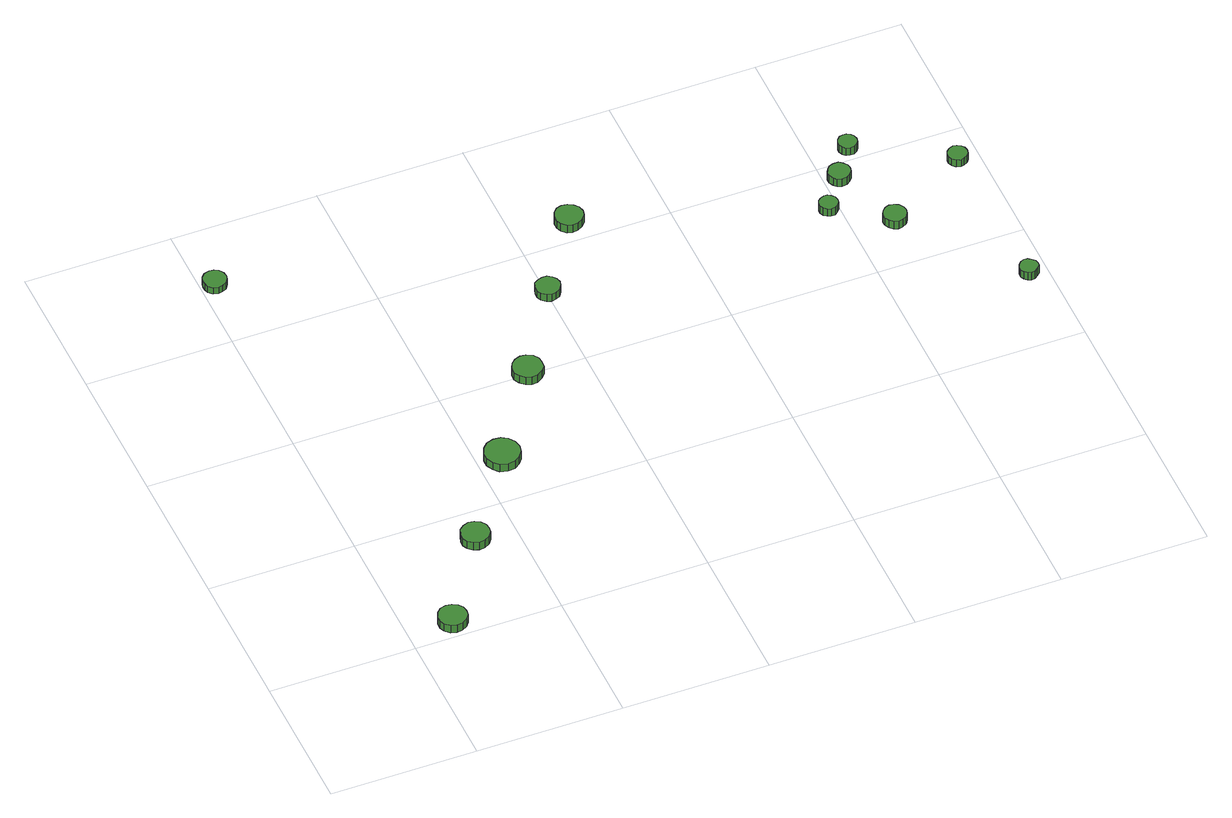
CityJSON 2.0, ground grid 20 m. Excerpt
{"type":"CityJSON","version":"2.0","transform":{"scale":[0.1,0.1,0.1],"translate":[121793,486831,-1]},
"CityObjects":{
"tree1":{"type":"SolitaryVegetationObject","attributes":{"function":"something"},"geometry":[{"type":"MultiSurface","lod":"1","boundaries":[[[0,1,2,3,4,5,6,7,8,9,10,11,12,13,14]],[[15,16,17,18,19,20,21,22,23,24,25,26,27,28,29]],[[0,29,28,1]],[[1,28,27,2]],[[2,27,26,3]],[[3,26,25,4]],[[4,25,24,5]],[[5,24,23,6]],[[6,23,22,7]],[[7,22,21,8]],[[8,21,20,9]],[[9,20,19,10]],[[10,19,18,11]],[[11,18,17,12]],[[12,17,16,13]],[[13,16,15,14]],[[14,15,29,0]]]}]},
"tree2":{"type":"SolitaryVegetationObject","attributes":{"function":"something"},"geometry":[{"type":"MultiSurface","lod":"1","boundaries":[[[30,31,32,33,34,35,36,37,38,39,40,41,42,43,44]],[[45,46,47,48,49,50,51,52,53,54,55,56,57,58,59]],[[30,59,58,31]],[[31,58,57,32]],[[32,57,56,33]],[[33,56,55,34]],[[34,55,54,35]],[[35,54,53,36]],[[36,53,52,37]],[[37,52,51,38]],[[38,51,50,39]],[[39,50,49,40]],[[40,49,48,41]],[[41,48,47,42]],[[42,47,46,43]],[[43,46,45,44]],[[44,45,59,30]]]}]},
"tree3":{"type":"SolitaryVegetationObject","attributes":{"function":"something"},"geometry":[{"type":"MultiSurface","lod":"1","boundaries":[[[60,61,62,63,64,65,66,67,68,69,70,71,72,73,74]],[[75,76,77,78,79,80,81,82,83,84,85,86,87,88,89]],[[60,89,88,61]],[[61,88,87,62]],[[62,87,86,63]],[[63,86,85,64]],[[64,85,84,65]],[[65,84,83,66]],[[66,83,82,67]],[[67,82,81,68]],[[68,81,80,69]],[[69,80,79,70]],[[70,79,78,71]],[[71,78,77,72]],[[72,77,76,73]],[[73,76,75,74]],[[74,75,89,60]]]}]},
"tree4":{"type":"SolitaryVegetationObject","attributes":{"function":"something"},"geometry":[{"type":"MultiSurface","lod":"1","boundaries":[[[90,91,92,93,94,95,96,97,98,99,100,101,102,103,104]],[[105,106,107,108,109,110,111,112,113,114,115,116,117,118,119]],[[90,119,118,91]],[[91,118,117,92]],[[92,117,116,93]],[[93,116,115,94]],[[94,115,114,95]],[[95,114,113,96]],[[96,113,112,97]],[[97,112,111,98]],[[98,111,110,99]],[[99,110,109,100]],[[100,109,108,101]],[[101,108,107,102]],[[102,107,106,103]],[[103,106,105,104]],[[104,105,119,90]]]}]},
"tree5":{"type":"SolitaryVegetationObject","attributes":{"function":"something"},"geometry":[{"type":"MultiSurface","lod":"1","boundaries":[[[120,121,122,123,124,125,126,127,128,129,130,131,132,133,134]],[[135,136,137,138,139,140,141,142,143,144,145,146,147,148,149]],[[120,149,148,121]],[[121,148,147,122]],[[122,147,146,123]],[[123,146,145,124]],[[124,145,144,125]],[[125,144,143,126]],[[126,143,142,127]],[[127,142,141,128]],[[128,141,140,129]],[[129,140,139,130]],[[130,139,138,131]],[[131,138,137,132]],[[132,137,136,133]],[[133,136,135,134]],[[134,135,149,120]]]}]},
"tree6":{"type":"SolitaryVegetationObject","attributes":{"function":"something"},"geometry":[{"type":"MultiSurface","lod":"1","boundaries":[[[150,151,152,153,154,155,156,157,158,159,160,161,162,163,164]],[[165,166,167,168,169,170,171,172,173,174,175,176,177,178,179]],[[150,179,178,151]],[[151,178,177,152]],[[152,177,176,153]],[[153,176,175,154]],[[154,175,174,155]],[[155,174,173,156]],[[156,173,172,157]],[[157,172,171,158]],[[158,171,170,159]],[[159,170,169,160]],[[160,169,168,161]],[[161,168,167,162]],[[162,167,166,163]],[[163,166,165,164]],[[164,165,179,150]]]}]},
"tree7":{"type":"SolitaryVegetationObject","attributes":{"function":"something"},"geometry":[{"type":"MultiSurface","lod":"1","boundaries":[[[180,181,182,183,184,185,186,187,188,189,190,191,192,193,194]],[[195,196,197,198,199,200,201,202,203,204,205,206,207,208,209]],[[180,209,208,181]],[[181,208,207,182]],[[182,207,206,183]],[[183,206,205,184]],[[184,205,204,185]],[[185,204,203,186]],[[186,203,202,187]],[[187,202,201,188]],[[188,201,200,189]],[[189,200,199,190]],[[190,199,198,191]],[[191,198,197,192]],[[192,197,196,193]],[[193,196,195,194]],[[194,195,209,180]]]}]},
"tree8":{"type":"SolitaryVegetationObject","attributes":{"function":"something"},"geometry":[{"type":"MultiSurface","lod":"1","boundaries":[[[210,211,212,213,214,215,216,217,218,219,220,221,222,223,224]],[[225,226,227,228,229,230,231,232,233,234,235,236,237,238,239]],[[210,239,238,211]],[[211,238,237,212]],[[212,237,236,213]],[[213,236,235,214]],[[214,235,234,215]],[[215,234,233,216]],[[216,233,232,217]],[[217,232,231,218]],[[218,231,230,219]],[[219,230,229,220]],[[220,229,228,221]],[[221,228,227,222]],[[222,227,226,223]],[[223,226,225,224]],[[224,225,239,210]]]}]},
"tree9":{"type":"SolitaryVegetationObject","attributes":{"function":"something"},"geometry":[{"type":"MultiSurface","lod":"1","boundaries":[[[240,241,242,243,244,245,246,247,248,249,250,251,252,253,254]],[[255,256,257,258,259,260,261,262,263,264,265,266,267,268,269]],[[240,269,268,241]],[[241,268,267,242]],[[242,267,266,243]],[[243,266,265,244]],[[244,265,264,245]],[[245,264,263,246]],[[246,263,262,247]],[[247,262,261,248]],[[248,261,260,249]],[[249,260,259,250]],[[250,259,258,251]],[[251,258,257,252]],[[252,257,256,253]],[[253,256,255,254]],[[254,255,269,240]]]}]},
"tree10":{"type":"SolitaryVegetationObject","attributes":{"function":"something"},"geometry":[{"type":"MultiSurface","lod":"1","boundaries":[[[270,271,272,273,274,275,276,277,278,279,280,281,282,283,284]],[[285,286,287,288,289,290,291,292,293,294,295,296,297,298,299]],[[270,299,298,271]],[[271,298,297,272]],[[272,297,296,273]],[[273,296,295,274]],[[274,295,294,275]],[[275,294,293,276]],[[276,293,292,277]],[[277,292,291,278]],[[278,291,290,279]],[[279,290,289,280]],[[280,289,288,281]],[[281,288,287,282]],[[282,287,286,283]],[[283,286,285,284]],[[284,285,299,270]]]}]},
"tree11":{"type":"SolitaryVegetationObject","attributes":{"function":"something"},"geometry":[{"type":"MultiSurface","lod":"1","boundaries":[[[300,301,302,303,304,305,306,307,308,309,310,311,312,313,314]],[[315,316,317,318,319,320,321,322,323,324,325,326,327,328,329]],[[300,329,328,301]],[[301,328,327,302]],[[302,327,326,303]],[[303,326,325,304]],[[304,325,324,305]],[[305,324,323,306]],[[306,323,322,307]],[[307,322,321,308]],[[308,321,320,309]],[[309,320,319,310]],[[310,319,318,311]],[[311,318,317,312]],[[312,317,316,313]],[[313,316,315,314]],[[314,315,329,300]]]}]},
"tree12":{"type":"SolitaryVegetationObject","attributes":{"function":"something"},"geometry":[{"type":"MultiSurface","lod":"1","boundaries":[[[330,331,332,333,334,335,336,337,338,339,340,341,342,343,344]],[[345,346,347,348,349,350,351,352,353,354,355,356,357,358,359]],[[330,359,358,331]],[[331,358,357,332]],[[332,357,356,333]],[[333,356,355,334]],[[334,355,354,335]],[[335,354,353,336]],[[336,353,352,337]],[[337,352,351,338]],[[338,351,350,339]],[[339,350,349,340]],[[340,349,348,341]],[[341,348,347,342]],[[342,347,346,343]],[[343,346,345,344]],[[344,345,359,330]]]}]},
"tree13":{"type":"SolitaryVegetationObject","attributes":{"function":"something"},"geometry":[{"type":"MultiSurface","lod":"1","boundaries":[[[360,361,362,363,364,365,366,367,368,369,370,371,372,373,374]],[[375,376,377,378,379,380,381,382,383,384,385,386,387,388,389]],[[360,389,388,361]],[[361,388,387,362]],[[362,387,386,363]],[[363,386,385,364]],[[364,385,384,365]],[[365,384,383,366]],[[366,383,382,367]],[[367,382,381,368]],[[368,381,380,369]],[[369,380,379,370]],[[370,379,378,371]],[[371,378,377,372]],[[372,377,376,373]],[[373,376,375,374]],[[374,375,389,360]]]}]}
},
"vertices":[
[80,24,20],[79,32,20],[74,38,20],[67,42,20],[59,43,20],[51,41,20],[45,35,20],[42,28,20],[42,20,20],[45,13,20],[51,7,20],[59,5,20],[67,6,20],[74,10,20],[79,16,20],[79,16,7],[74,10,7],[67,6,7],[59,5,7],[51,7,7],[45,13,7],[42,20,7],[42,28,7],[45,35,7],[51,41,7],[59,43,7],[67,42,7],[74,38,7],[79,32,7],[80,24,7],
[164,150,20],[163,158,20],[158,165,20],[151,169,20],[143,170,20],[135,167,20],[129,162,20],[126,154,20],[126,146,20],[129,139,20],[135,134,20],[143,131,20],[151,132,20],[158,136,20],[163,143,20],[163,143,7],[158,136,7],[151,132,7],[143,131,7],[135,134,7],[129,139,7],[126,146,7],[126,154,7],[129,162,7],[135,167,7],[143,170,7],[151,169,7],[158,165,7],[163,158,7],[164,150,7],
[35,702,16],[34,708,16],[30,714,16],[24,717,16],[18,718,16],[11,716,16],[6,711,16],[4,705,16],[4,699,16],[6,693,16],[11,688,16],[18,686,16],[24,687,16],[30,690,16],[34,696,16],[34,696,5],[30,690,5],[24,687,5],[18,686,5],[11,688,5],[6,693,5],[4,699,5],[4,705,5],[6,711,5],[11,716,5],[18,718,5],[24,717,5],[30,714,5],[34,708,5],[35,702,5],
[256,271,21],[254,281,21],[248,289,21],[240,294,21],[230,295,21],[220,292,21],[213,285,21],[209,276,21],[209,266,21],[213,257,21],[220,250,21],[230,247,21],[240,248,21],[248,253,21],[254,261,21],[254,261,8],[248,253,8],[240,248,8],[230,247,8],[220,250,8],[213,257,8],[209,266,8],[209,276,8],[213,285,8],[220,292,8],[230,295,8],[240,294,8],[248,289,8],[254,281,8],[256,271,8],
[341,401,20],[340,409,20],[335,416,20],[327,420,20],[319,421,20],[311,418,20],[305,413,20],[301,405,20],[301,396,20],[305,389,20],[311,383,20],[319,380,20],[327,381,20],[335,386,20],[340,392,20],[340,392,7],[335,386,7],[327,381,7],[319,380,7],[311,383,7],[305,389,7],[301,396,7],[301,405,7],[305,413,7],[311,418,7],[319,421,7],[327,420,7],[335,416,7],[340,409,7],[341,401,7],
[418,525,20],[416,532,20],[412,537,20],[406,541,20],[399,541,20],[393,539,20],[387,535,20],[385,528,20],[385,521,20],[387,515,20],[393,510,20],[399,508,20],[406,509,20],[412,512,20],[416,518,20],[416,518,8],[412,512,8],[406,509,8],[399,508,8],[393,510,8],[387,515,8],[385,521,8],[385,528,8],[387,535,8],[393,539,8],[399,541,8],[406,541,8],[412,537,8],[416,532,8],[418,525,8],
[494,632,20],[492,640,20],[487,646,20],[480,650,20],[472,651,20],[465,649,20],[459,643,20],[456,636,20],[456,628,20],[459,621,20],[465,615,20],[472,613,20],[480,614,20],[487,618,20],[492,624,20],[492,624,7],[487,618,7],[480,614,7],[472,613,7],[465,615,7],[459,621,7],[456,628,7],[456,636,7],[459,643,7],[465,649,7],[472,651,7],[480,650,7],[487,646,7],[492,640,7],[494,632,7],
[798,525,21],[797,531,21],[793,535,21],[789,538,21],[784,538,21],[779,536,21],[775,533,21],[773,528,21],[773,523,21],[775,518,21],[779,515,21],[784,513,21],[789,513,21],[793,516,21],[797,520,21],[797,520,8],[793,516,8],[789,513,8],[784,513,8],[779,515,8],[775,518,8],[773,523,8],[773,528,8],[775,533,8],[779,536,8],[784,538,8],[789,538,8],[793,535,8],[797,531,8],[798,525,8],
[835,573,20],[834,579,20],[830,584,20],[825,588,20],[818,588,20],[812,586,20],[808,582,20],[805,576,20],[805,570,20],[808,564,20],[812,560,20],[818,558,20],[825,559,20],[830,562,20],[834,567,20],[834,567,7],[830,562,7],[825,559,7],[818,558,7],[812,560,7],[808,564,7],[805,570,7],[805,576,7],[808,582,7],[812,586,7],[818,588,7],[825,588,7],[830,584,7],[834,579,7],[835,573,7],
[871,476,20],[870,482,20],[866,488,20],[860,491,20],[854,492,20],[848,490,20],[843,485,20],[840,479,20],[840,473,20],[843,467,20],[848,462,20],[854,460,20],[860,461,20],[866,464,20],[870,470,20],[870,470,7],[866,464,7],[860,461,7],[854,460,7],[848,462,7],[843,467,7],[840,473,7],[840,479,7],[843,485,7],[848,490,7],[854,492,7],[860,491,7],[866,488,7],[870,482,7],[871,476,7],
[863,619,20],[862,624,20],[859,628,20],[854,631,20],[849,631,20],[844,630,20],[840,626,20],[838,621,20],[838,616,20],[840,611,20],[844,607,20],[849,606,20],[854,606,20],[859,609,20],[862,613,20],[862,613,7],[859,609,7],[854,606,7],[849,606,7],[844,607,7],[840,611,7],[838,616,7],[838,621,7],[840,626,7],[844,630,7],[849,631,7],[854,631,7],[859,628,7],[862,624,7],[863,619,7],
[988,324,19],[987,329,19],[983,333,19],[979,336,19],[974,337,19],[969,335,19],[965,331,19],[963,327,19],[963,321,19],[965,317,19],[969,313,19],[974,311,19],[979,312,19],[983,315,19],[987,319,19],[987,319,6],[983,315,6],[979,312,6],[974,311,6],[969,313,6],[965,317,6],[963,321,6],[963,327,6],[965,331,6],[969,335,6],[974,337,6],[979,336,6],[983,333,6],[987,329,6],[988,324,6],
[984,547,19],[983,552,19],[980,556,19],[975,559,19],[970,560,19],[964,558,19],[960,554,19],[958,549,19],[958,544,19],[960,539,19],[964,535,19],[970,533,19],[975,534,19],[980,537,19],[983,541,19],[983,541,7],[980,537,7],[975,534,7],[970,533,7],[964,535,7],[960,539,7],[958,544,7],[958,549,7],[960,554,7],[964,558,7],[970,560,7],[975,559,7],[980,556,7],[983,552,7],[984,547,7]
]}
